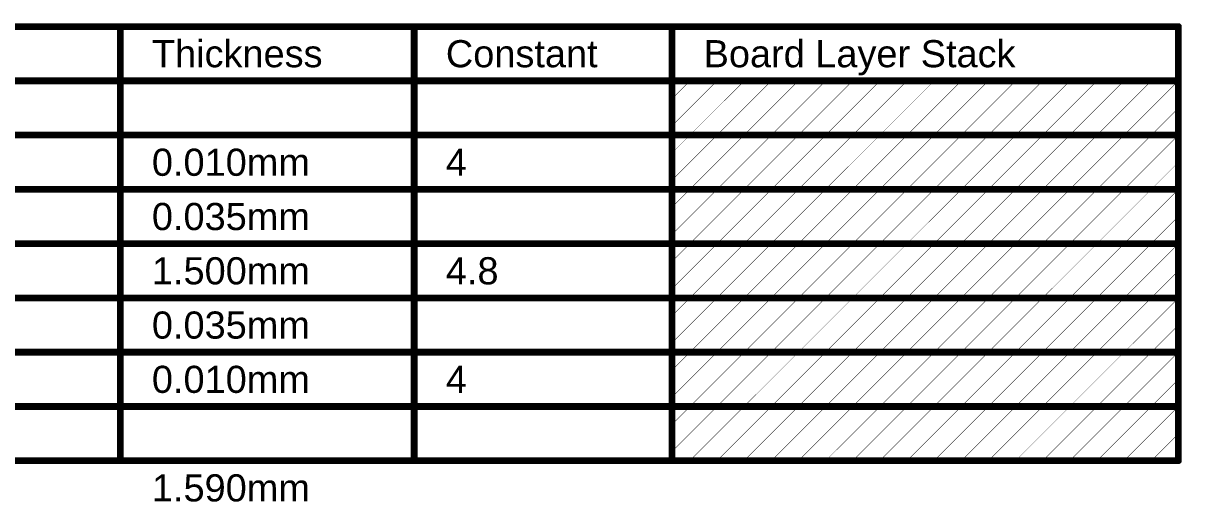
# Model space of a CAD drawing. Header units: inches. Extents: x 0 to 386, y 0 to 148.
# Drawn here: x 320.7 to 385.7, y 53.8 to 80.7 of the extents above; entities that cross this region are included whole.
import ezdxf

# ---------------------------------------------------------------- set-up
doc = ezdxf.new("R2010")
doc.units = ezdxf.units.IN
doc.layers.add('Fabrication', color=76, linetype='Continuous')
doc.styles.add('Arial', font='', dxfattribs={"height": 0.2})
doc.styles.get('Arial').set_extended_font_data('Arial')

msp = doc.modelspace()

# ---------------------------------------------------------------- linework, layer by layer
at = {"layer": 'Fabrication'}
for points in [[(270.271, 80.518, 0.381, 0.381, 0), (385.556, 80.518, 0.381, 0.381, 0)], [(326.136, 56.134, 0.381, 0.381, 0), (326.136, 80.518, 0.381, 0.381, 0)], [(342.642, 56.134, 0.381, 0.381, 0), (342.642, 80.518, 0.381, 0.381, 0)], [(357.116, 56.134, 0.381, 0.381, 0), (357.116, 80.518, 0.381, 0.381, 0)], [(385.556, 56.134, 0.381, 0.381, 0), (385.556, 80.518, 0.381, 0.381, 0)], [(270.271, 77.47, 0.381, 0.381, 0), (385.556, 77.47, 0.381, 0.381, 0)], [(357.116, 76.462, 0.0254, 0.0254, 0), (358.124, 77.47, 0.0254, 0.0254, 0)], [(357.116, 74.938, 0.0254, 0.0254, 0), (359.648, 77.47, 0.0254, 0.0254, 0)], [(358.124, 74.422, 0.0254, 0.0254, 0), (361.172, 77.47, 0.0254, 0.0254, 0)], [(359.648, 74.422, 0.0254, 0.0254, 0), (362.696, 77.47, 0.0254, 0.0254, 0)], [(361.172, 74.422, 0.0254, 0.0254, 0), (364.22, 77.47, 0.0254, 0.0254, 0)], [(362.696, 74.422, 0.0254, 0.0254, 0), (365.744, 77.47, 0.0254, 0.0254, 0)], [(364.22, 74.422, 0.0254, 0.0254, 0), (367.268, 77.47, 0.0254, 0.0254, 0)], [(365.744, 74.422, 0.0254, 0.0254, 0), (368.792, 77.47, 0.0254, 0.0254, 0)], [(367.268, 74.422, 0.0254, 0.0254, 0), (370.316, 77.47, 0.0254, 0.0254, 0)], [(368.792, 74.422, 0.0254, 0.0254, 0), (371.84, 77.47, 0.0254, 0.0254, 0)], [(370.316, 74.422, 0.0254, 0.0254, 0), (373.364, 77.47, 0.0254, 0.0254, 0)], [(371.84, 74.422, 0.0254, 0.0254, 0), (374.888, 77.47, 0.0254, 0.0254, 0)], [(373.364, 74.422, 0.0254, 0.0254, 0), (376.412, 77.47, 0.0254, 0.0254, 0)], [(374.888, 74.422, 0.0254, 0.0254, 0), (377.936, 77.47, 0.0254, 0.0254, 0)], [(376.412, 74.422, 0.0254, 0.0254, 0), (379.46, 77.47, 0.0254, 0.0254, 0)], [(377.936, 74.422, 0.0254, 0.0254, 0), (380.984, 77.47, 0.0254, 0.0254, 0)], [(379.46, 74.422, 0.0254, 0.0254, 0), (382.508, 77.47, 0.0254, 0.0254, 0)], [(380.984, 74.422, 0.0254, 0.0254, 0), (384.032, 77.47, 0.0254, 0.0254, 0)], [(382.508, 74.422, 0.0254, 0.0254, 0), (385.556, 77.47, 0.0254, 0.0254, 0)], [(384.032, 74.422, 0.0254, 0.0254, 0), (385.556, 75.946, 0.0254, 0.0254, 0)], [(304.298, 74.422, 0.381, 0.381, 0), (326.136, 74.422, 0.381, 0.381, 0)], [(326.136, 74.422, 0.381, 0.381, 0), (342.642, 74.422, 0.381, 0.381, 0)], [(342.642, 74.422, 0.381, 0.381, 0), (357.116, 74.422, 0.381, 0.381, 0)], [(357.116, 74.422, 0.381, 0.381, 0), (385.556, 74.422, 0.381, 0.381, 0)], [(357.116, 73.414, 0.0254, 0.0254, 0), (358.124, 74.422, 0.0254, 0.0254, 0)], [(357.116, 71.89, 0.0254, 0.0254, 0), (359.648, 74.422, 0.0254, 0.0254, 0)], [(358.124, 71.374, 0.0254, 0.0254, 0), (361.172, 74.422, 0.0254, 0.0254, 0)], [(359.648, 71.374, 0.0254, 0.0254, 0), (362.696, 74.422, 0.0254, 0.0254, 0)], [(361.172, 71.374, 0.0254, 0.0254, 0), (364.22, 74.422, 0.0254, 0.0254, 0)], [(362.696, 71.374, 0.0254, 0.0254, 0), (365.744, 74.422, 0.0254, 0.0254, 0)], [(364.22, 71.374, 0.0254, 0.0254, 0), (367.268, 74.422, 0.0254, 0.0254, 0)], [(365.744, 71.374, 0.0254, 0.0254, 0), (368.792, 74.422, 0.0254, 0.0254, 0)], [(367.268, 71.374, 0.0254, 0.0254, 0), (370.316, 74.422, 0.0254, 0.0254, 0)], [(368.792, 71.374, 0.0254, 0.0254, 0), (371.84, 74.422, 0.0254, 0.0254, 0)], [(370.316, 71.374, 0.0254, 0.0254, 0), (373.364, 74.422, 0.0254, 0.0254, 0)], [(371.84, 71.374, 0.0254, 0.0254, 0), (374.888, 74.422, 0.0254, 0.0254, 0)], [(373.364, 71.374, 0.0254, 0.0254, 0), (376.412, 74.422, 0.0254, 0.0254, 0)], [(374.888, 71.374, 0.0254, 0.0254, 0), (377.936, 74.422, 0.0254, 0.0254, 0)], [(376.412, 71.374, 0.0254, 0.0254, 0), (379.46, 74.422, 0.0254, 0.0254, 0)], [(377.936, 71.374, 0.0254, 0.0254, 0), (380.984, 74.422, 0.0254, 0.0254, 0)], [(379.46, 71.374, 0.0254, 0.0254, 0), (382.508, 74.422, 0.0254, 0.0254, 0)], [(380.984, 71.374, 0.0254, 0.0254, 0), (384.032, 74.422, 0.0254, 0.0254, 0)], [(382.508, 71.374, 0.0254, 0.0254, 0), (385.556, 74.422, 0.0254, 0.0254, 0)], [(384.032, 71.374, 0.0254, 0.0254, 0), (385.556, 72.898, 0.0254, 0.0254, 0)], [(304.298, 71.374, 0.381, 0.381, 0), (326.136, 71.374, 0.381, 0.381, 0)], [(326.136, 71.374, 0.381, 0.381, 0), (342.642, 71.374, 0.381, 0.381, 0)], [(342.642, 71.374, 0.381, 0.381, 0), (357.116, 71.374, 0.381, 0.381, 0)], [(357.116, 71.374, 0.381, 0.381, 0), (385.556, 71.374, 0.381, 0.381, 0)], [(357.116, 70.366, 0.0254, 0.0254, 0), (358.124, 71.374, 0.0254, 0.0254, 0)], [(357.116, 68.842, 0.0254, 0.0254, 0), (359.648, 71.374, 0.0254, 0.0254, 0)], [(358.124, 68.326, 0.0254, 0.0254, 0), (361.172, 71.374, 0.0254, 0.0254, 0)], [(359.648, 68.326, 0.0254, 0.0254, 0), (362.696, 71.374, 0.0254, 0.0254, 0)], [(361.172, 68.326, 0.0254, 0.0254, 0), (364.22, 71.374, 0.0254, 0.0254, 0)], [(362.696, 68.326, 0.0254, 0.0254, 0), (365.744, 71.374, 0.0254, 0.0254, 0)], [(364.22, 68.326, 0.0254, 0.0254, 0), (367.268, 71.374, 0.0254, 0.0254, 0)], [(365.744, 68.326, 0.0254, 0.0254, 0), (368.792, 71.374, 0.0254, 0.0254, 0)], [(367.268, 68.326, 0.0254, 0.0254, 0), (370.316, 71.374, 0.0254, 0.0254, 0)], [(368.792, 68.326, 0.0254, 0.0254, 0), (371.84, 71.374, 0.0254, 0.0254, 0)], [(370.316, 68.326, 0.0254, 0.0254, 0), (373.364, 71.374, 0.0254, 0.0254, 0)], [(371.84, 68.326, 0.0254, 0.0254, 0), (374.888, 71.374, 0.0254, 0.0254, 0)], [(373.364, 68.326, 0.0254, 0.0254, 0), (376.412, 71.374, 0.0254, 0.0254, 0)], [(374.888, 68.326, 0.0254, 0.0254, 0), (377.936, 71.374, 0.0254, 0.0254, 0)], [(376.412, 68.326, 0.0254, 0.0254, 0), (379.46, 71.374, 0.0254, 0.0254, 0)], [(377.936, 68.326, 0.0254, 0.0254, 0), (380.984, 71.374, 0.0254, 0.0254, 0)], [(379.46, 68.326, 0.0254, 0.0254, 0), (382.508, 71.374, 0.0254, 0.0254, 0)], [(380.984, 68.326, 0.0254, 0.0254, 0), (384.032, 71.374, 0.0254, 0.0254, 0)], [(382.508, 68.326, 0.0254, 0.0254, 0), (385.556, 71.374, 0.0254, 0.0254, 0)], [(384.032, 68.326, 0.0254, 0.0254, 0), (385.556, 69.85, 0.0254, 0.0254, 0)], [(304.298, 68.326, 0.381, 0.381, 0), (326.136, 68.326, 0.381, 0.381, 0)], [(326.136, 68.326, 0.381, 0.381, 0), (342.642, 68.326, 0.381, 0.381, 0)], [(342.642, 68.326, 0.381, 0.381, 0), (357.116, 68.326, 0.381, 0.381, 0)], [(357.116, 68.326, 0.381, 0.381, 0), (385.556, 68.326, 0.381, 0.381, 0)], [(357.116, 67.318, 0.0254, 0.0254, 0), (358.124, 68.326, 0.0254, 0.0254, 0)], [(357.116, 65.794, 0.0254, 0.0254, 0), (359.648, 68.326, 0.0254, 0.0254, 0)], [(358.124, 65.278, 0.0254, 0.0254, 0), (361.172, 68.326, 0.0254, 0.0254, 0)], [(359.648, 65.278, 0.0254, 0.0254, 0), (362.696, 68.326, 0.0254, 0.0254, 0)], [(361.172, 65.278, 0.0254, 0.0254, 0), (364.22, 68.326, 0.0254, 0.0254, 0)], [(362.696, 65.278, 0.0254, 0.0254, 0), (365.744, 68.326, 0.0254, 0.0254, 0)], [(364.22, 65.278, 0.0254, 0.0254, 0), (367.268, 68.326, 0.0254, 0.0254, 0)], [(365.744, 65.278, 0.0254, 0.0254, 0), (368.792, 68.326, 0.0254, 0.0254, 0)], [(367.268, 65.278, 0.0254, 0.0254, 0), (370.316, 68.326, 0.0254, 0.0254, 0)], [(368.792, 65.278, 0.0254, 0.0254, 0), (371.84, 68.326, 0.0254, 0.0254, 0)], [(370.316, 65.278, 0.0254, 0.0254, 0), (373.364, 68.326, 0.0254, 0.0254, 0)], [(371.84, 65.278, 0.0254, 0.0254, 0), (374.888, 68.326, 0.0254, 0.0254, 0)], [(373.364, 65.278, 0.0254, 0.0254, 0), (376.412, 68.326, 0.0254, 0.0254, 0)], [(374.888, 65.278, 0.0254, 0.0254, 0), (377.936, 68.326, 0.0254, 0.0254, 0)], [(376.412, 65.278, 0.0254, 0.0254, 0), (379.46, 68.326, 0.0254, 0.0254, 0)], [(377.936, 65.278, 0.0254, 0.0254, 0), (380.984, 68.326, 0.0254, 0.0254, 0)], [(379.46, 65.278, 0.0254, 0.0254, 0), (382.508, 68.326, 0.0254, 0.0254, 0)], [(380.984, 65.278, 0.0254, 0.0254, 0), (384.032, 68.326, 0.0254, 0.0254, 0)], [(382.508, 65.278, 0.0254, 0.0254, 0), (385.556, 68.326, 0.0254, 0.0254, 0)], [(384.032, 65.278, 0.0254, 0.0254, 0), (385.556, 66.802, 0.0254, 0.0254, 0)], [(304.298, 65.278, 0.381, 0.381, 0), (326.136, 65.278, 0.381, 0.381, 0)], [(326.136, 65.278, 0.381, 0.381, 0), (342.642, 65.278, 0.381, 0.381, 0)], [(342.642, 65.278, 0.381, 0.381, 0), (357.116, 65.278, 0.381, 0.381, 0)], [(357.116, 65.278, 0.381, 0.381, 0), (385.556, 65.278, 0.381, 0.381, 0)], [(357.116, 64.27, 0.0254, 0.0254, 0), (358.124, 65.278, 0.0254, 0.0254, 0)], [(357.116, 62.746, 0.0254, 0.0254, 0), (359.648, 65.278, 0.0254, 0.0254, 0)], [(358.124, 62.23, 0.0254, 0.0254, 0), (361.172, 65.278, 0.0254, 0.0254, 0)], [(359.648, 62.23, 0.0254, 0.0254, 0), (362.696, 65.278, 0.0254, 0.0254, 0)], [(361.172, 62.23, 0.0254, 0.0254, 0), (364.22, 65.278, 0.0254, 0.0254, 0)], [(362.696, 62.23, 0.0254, 0.0254, 0), (365.744, 65.278, 0.0254, 0.0254, 0)], [(364.22, 62.23, 0.0254, 0.0254, 0), (367.268, 65.278, 0.0254, 0.0254, 0)], [(365.744, 62.23, 0.0254, 0.0254, 0), (368.792, 65.278, 0.0254, 0.0254, 0)], [(367.268, 62.23, 0.0254, 0.0254, 0), (370.316, 65.278, 0.0254, 0.0254, 0)], [(368.792, 62.23, 0.0254, 0.0254, 0), (371.84, 65.278, 0.0254, 0.0254, 0)], [(370.316, 62.23, 0.0254, 0.0254, 0), (373.364, 65.278, 0.0254, 0.0254, 0)], [(371.84, 62.23, 0.0254, 0.0254, 0), (374.888, 65.278, 0.0254, 0.0254, 0)], [(373.364, 62.23, 0.0254, 0.0254, 0), (376.412, 65.278, 0.0254, 0.0254, 0)], [(374.888, 62.23, 0.0254, 0.0254, 0), (377.936, 65.278, 0.0254, 0.0254, 0)], [(376.412, 62.23, 0.0254, 0.0254, 0), (379.46, 65.278, 0.0254, 0.0254, 0)], [(377.936, 62.23, 0.0254, 0.0254, 0), (380.984, 65.278, 0.0254, 0.0254, 0)], [(379.46, 62.23, 0.0254, 0.0254, 0), (382.508, 65.278, 0.0254, 0.0254, 0)], [(380.984, 62.23, 0.0254, 0.0254, 0), (384.032, 65.278, 0.0254, 0.0254, 0)], [(382.508, 62.23, 0.0254, 0.0254, 0), (385.556, 65.278, 0.0254, 0.0254, 0)], [(384.032, 62.23, 0.0254, 0.0254, 0), (385.556, 63.754, 0.0254, 0.0254, 0)], [(304.298, 62.23, 0.381, 0.381, 0), (326.136, 62.23, 0.381, 0.381, 0)], [(326.136, 62.23, 0.381, 0.381, 0), (342.642, 62.23, 0.381, 0.381, 0)], [(342.642, 62.23, 0.381, 0.381, 0), (357.116, 62.23, 0.381, 0.381, 0)], [(357.116, 62.23, 0.381, 0.381, 0), (385.556, 62.23, 0.381, 0.381, 0)], [(357.116, 61.222, 0.0254, 0.0254, 0), (358.124, 62.23, 0.0254, 0.0254, 0)], [(357.116, 59.698, 0.0254, 0.0254, 0), (359.648, 62.23, 0.0254, 0.0254, 0)], [(358.124, 59.182, 0.0254, 0.0254, 0), (361.172, 62.23, 0.0254, 0.0254, 0)], [(359.648, 59.182, 0.0254, 0.0254, 0), (362.696, 62.23, 0.0254, 0.0254, 0)], [(361.172, 59.182, 0.0254, 0.0254, 0), (364.22, 62.23, 0.0254, 0.0254, 0)], [(362.696, 59.182, 0.0254, 0.0254, 0), (365.744, 62.23, 0.0254, 0.0254, 0)], [(364.22, 59.182, 0.0254, 0.0254, 0), (367.268, 62.23, 0.0254, 0.0254, 0)], [(365.744, 59.182, 0.0254, 0.0254, 0), (368.792, 62.23, 0.0254, 0.0254, 0)], [(367.268, 59.182, 0.0254, 0.0254, 0), (370.316, 62.23, 0.0254, 0.0254, 0)], [(368.792, 59.182, 0.0254, 0.0254, 0), (371.84, 62.23, 0.0254, 0.0254, 0)], [(370.316, 59.182, 0.0254, 0.0254, 0), (373.364, 62.23, 0.0254, 0.0254, 0)], [(371.84, 59.182, 0.0254, 0.0254, 0), (374.888, 62.23, 0.0254, 0.0254, 0)], [(373.364, 59.182, 0.0254, 0.0254, 0), (376.412, 62.23, 0.0254, 0.0254, 0)], [(374.888, 59.182, 0.0254, 0.0254, 0), (377.936, 62.23, 0.0254, 0.0254, 0)], [(376.412, 59.182, 0.0254, 0.0254, 0), (379.46, 62.23, 0.0254, 0.0254, 0)], [(377.936, 59.182, 0.0254, 0.0254, 0), (380.984, 62.23, 0.0254, 0.0254, 0)], [(379.46, 59.182, 0.0254, 0.0254, 0), (382.508, 62.23, 0.0254, 0.0254, 0)], [(380.984, 59.182, 0.0254, 0.0254, 0), (384.032, 62.23, 0.0254, 0.0254, 0)], [(382.508, 59.182, 0.0254, 0.0254, 0), (385.556, 62.23, 0.0254, 0.0254, 0)], [(384.032, 59.182, 0.0254, 0.0254, 0), (385.556, 60.706, 0.0254, 0.0254, 0)], [(304.298, 59.182, 0.381, 0.381, 0), (326.136, 59.182, 0.381, 0.381, 0)], [(326.136, 59.182, 0.381, 0.381, 0), (342.642, 59.182, 0.381, 0.381, 0)], [(342.642, 59.182, 0.381, 0.381, 0), (357.116, 59.182, 0.381, 0.381, 0)], [(357.116, 59.182, 0.381, 0.381, 0), (385.556, 59.182, 0.381, 0.381, 0)], [(357.116, 58.174, 0.0254, 0.0254, 0), (358.124, 59.182, 0.0254, 0.0254, 0)], [(357.116, 56.65, 0.0254, 0.0254, 0), (359.648, 59.182, 0.0254, 0.0254, 0)], [(358.124, 56.134, 0.0254, 0.0254, 0), (361.172, 59.182, 0.0254, 0.0254, 0)], [(359.648, 56.134, 0.0254, 0.0254, 0), (362.696, 59.182, 0.0254, 0.0254, 0)], [(361.172, 56.134, 0.0254, 0.0254, 0), (364.22, 59.182, 0.0254, 0.0254, 0)], [(362.696, 56.134, 0.0254, 0.0254, 0), (365.744, 59.182, 0.0254, 0.0254, 0)], [(364.22, 56.134, 0.0254, 0.0254, 0), (367.268, 59.182, 0.0254, 0.0254, 0)], [(365.744, 56.134, 0.0254, 0.0254, 0), (368.792, 59.182, 0.0254, 0.0254, 0)], [(367.268, 56.134, 0.0254, 0.0254, 0), (370.316, 59.182, 0.0254, 0.0254, 0)], [(368.792, 56.134, 0.0254, 0.0254, 0), (371.84, 59.182, 0.0254, 0.0254, 0)], [(370.316, 56.134, 0.0254, 0.0254, 0), (373.364, 59.182, 0.0254, 0.0254, 0)], [(371.84, 56.134, 0.0254, 0.0254, 0), (374.888, 59.182, 0.0254, 0.0254, 0)], [(373.364, 56.134, 0.0254, 0.0254, 0), (376.412, 59.182, 0.0254, 0.0254, 0)], [(374.888, 56.134, 0.0254, 0.0254, 0), (377.936, 59.182, 0.0254, 0.0254, 0)], [(376.412, 56.134, 0.0254, 0.0254, 0), (379.46, 59.182, 0.0254, 0.0254, 0)], [(377.936, 56.134, 0.0254, 0.0254, 0), (380.984, 59.182, 0.0254, 0.0254, 0)], [(379.46, 56.134, 0.0254, 0.0254, 0), (382.508, 59.182, 0.0254, 0.0254, 0)], [(380.984, 56.134, 0.0254, 0.0254, 0), (384.032, 59.182, 0.0254, 0.0254, 0)], [(382.508, 56.134, 0.0254, 0.0254, 0), (385.556, 59.182, 0.0254, 0.0254, 0)], [(384.032, 56.134, 0.0254, 0.0254, 0), (385.556, 57.658, 0.0254, 0.0254, 0)], [(304.298, 56.134, 0.381, 0.381, 0), (326.136, 56.134, 0.381, 0.381, 0)], [(326.136, 56.134, 0.381, 0.381, 0), (342.642, 56.134, 0.381, 0.381, 0)], [(342.642, 56.134, 0.381, 0.381, 0), (357.116, 56.134, 0.381, 0.381, 0)], [(357.116, 56.134, 0.381, 0.381, 0), (385.556, 56.134, 0.381, 0.381, 0)]]:
    msp.add_lwpolyline(points, format="xyseb", dxfattribs=at)
for points in [[(326.041, 80.518, 0.191, 0.191, 1), (326.231, 80.518, 0.191, 0.191, 1)], [(342.547, 80.518, 0.191, 0.191, 1), (342.737, 80.518, 0.191, 0.191, 1)], [(357.021, 80.518, 0.191, 0.191, 1), (357.212, 80.518, 0.191, 0.191, 1)], [(385.461, 80.518, 0.191, 0.191, 1), (385.651, 80.518, 0.191, 0.191, 1)], [(385.461, 80.518, 0.191, 0.191, 1), (385.651, 80.518, 0.191, 0.191, 1)], [(358.118, 77.47, 0.0127, 0.0127, 1), (358.131, 77.47, 0.0127, 0.0127, 1)], [(359.642, 77.47, 0.0127, 0.0127, 1), (359.655, 77.47, 0.0127, 0.0127, 1)], [(361.166, 77.47, 0.0127, 0.0127, 1), (361.179, 77.47, 0.0127, 0.0127, 1)], [(362.69, 77.47, 0.0127, 0.0127, 1), (362.703, 77.47, 0.0127, 0.0127, 1)], [(364.214, 77.47, 0.0127, 0.0127, 1), (364.227, 77.47, 0.0127, 0.0127, 1)], [(365.738, 77.47, 0.0127, 0.0127, 1), (365.751, 77.47, 0.0127, 0.0127, 1)], [(367.262, 77.47, 0.0127, 0.0127, 1), (367.275, 77.47, 0.0127, 0.0127, 1)], [(368.786, 77.47, 0.0127, 0.0127, 1), (368.799, 77.47, 0.0127, 0.0127, 1)], [(370.31, 77.47, 0.0127, 0.0127, 1), (370.323, 77.47, 0.0127, 0.0127, 1)], [(371.834, 77.47, 0.0127, 0.0127, 1), (371.847, 77.47, 0.0127, 0.0127, 1)], [(373.358, 77.47, 0.0127, 0.0127, 1), (373.371, 77.47, 0.0127, 0.0127, 1)], [(374.882, 77.47, 0.0127, 0.0127, 1), (374.895, 77.47, 0.0127, 0.0127, 1)], [(376.406, 77.47, 0.0127, 0.0127, 1), (376.419, 77.47, 0.0127, 0.0127, 1)], [(377.93, 77.47, 0.0127, 0.0127, 1), (377.943, 77.47, 0.0127, 0.0127, 1)], [(379.454, 77.47, 0.0127, 0.0127, 1), (379.467, 77.47, 0.0127, 0.0127, 1)], [(380.978, 77.47, 0.0127, 0.0127, 1), (380.991, 77.47, 0.0127, 0.0127, 1)], [(382.502, 77.47, 0.0127, 0.0127, 1), (382.515, 77.47, 0.0127, 0.0127, 1)], [(384.026, 77.47, 0.0127, 0.0127, 1), (384.039, 77.47, 0.0127, 0.0127, 1)], [(385.461, 77.47, 0.191, 0.191, 1), (385.651, 77.47, 0.191, 0.191, 1)], [(385.55, 77.47, 0.0127, 0.0127, 1), (385.563, 77.47, 0.0127, 0.0127, 1)], [(357.11, 76.462, 0.0127, 0.0127, 1), (357.123, 76.462, 0.0127, 0.0127, 1)], [(385.55, 75.946, 0.0127, 0.0127, 1), (385.563, 75.946, 0.0127, 0.0127, 1)], [(357.11, 74.938, 0.0127, 0.0127, 1), (357.123, 74.938, 0.0127, 0.0127, 1)], [(326.041, 74.422, 0.191, 0.191, 1), (326.231, 74.422, 0.191, 0.191, 1)], [(326.041, 74.422, 0.191, 0.191, 1), (326.231, 74.422, 0.191, 0.191, 1)], [(342.547, 74.422, 0.191, 0.191, 1), (342.737, 74.422, 0.191, 0.191, 1)], [(342.547, 74.422, 0.191, 0.191, 1), (342.737, 74.422, 0.191, 0.191, 1)], [(357.021, 74.422, 0.191, 0.191, 1), (357.212, 74.422, 0.191, 0.191, 1)], [(357.021, 74.422, 0.191, 0.191, 1), (357.212, 74.422, 0.191, 0.191, 1)], [(358.118, 74.422, 0.0127, 0.0127, 1), (358.131, 74.422, 0.0127, 0.0127, 1)], [(358.118, 74.422, 0.0127, 0.0127, 1), (358.131, 74.422, 0.0127, 0.0127, 1)], [(359.642, 74.422, 0.0127, 0.0127, 1), (359.655, 74.422, 0.0127, 0.0127, 1)], [(359.642, 74.422, 0.0127, 0.0127, 1), (359.655, 74.422, 0.0127, 0.0127, 1)], [(361.166, 74.422, 0.0127, 0.0127, 1), (361.179, 74.422, 0.0127, 0.0127, 1)], [(361.166, 74.422, 0.0127, 0.0127, 1), (361.179, 74.422, 0.0127, 0.0127, 1)], [(362.69, 74.422, 0.0127, 0.0127, 1), (362.703, 74.422, 0.0127, 0.0127, 1)], [(362.69, 74.422, 0.0127, 0.0127, 1), (362.703, 74.422, 0.0127, 0.0127, 1)], [(364.214, 74.422, 0.0127, 0.0127, 1), (364.227, 74.422, 0.0127, 0.0127, 1)], [(364.214, 74.422, 0.0127, 0.0127, 1), (364.227, 74.422, 0.0127, 0.0127, 1)], [(365.738, 74.422, 0.0127, 0.0127, 1), (365.751, 74.422, 0.0127, 0.0127, 1)], [(365.738, 74.422, 0.0127, 0.0127, 1), (365.751, 74.422, 0.0127, 0.0127, 1)], [(367.262, 74.422, 0.0127, 0.0127, 1), (367.275, 74.422, 0.0127, 0.0127, 1)], [(367.262, 74.422, 0.0127, 0.0127, 1), (367.275, 74.422, 0.0127, 0.0127, 1)], [(368.786, 74.422, 0.0127, 0.0127, 1), (368.799, 74.422, 0.0127, 0.0127, 1)], [(368.786, 74.422, 0.0127, 0.0127, 1), (368.799, 74.422, 0.0127, 0.0127, 1)], [(370.31, 74.422, 0.0127, 0.0127, 1), (370.323, 74.422, 0.0127, 0.0127, 1)], [(370.31, 74.422, 0.0127, 0.0127, 1), (370.323, 74.422, 0.0127, 0.0127, 1)], [(371.834, 74.422, 0.0127, 0.0127, 1), (371.847, 74.422, 0.0127, 0.0127, 1)], [(371.834, 74.422, 0.0127, 0.0127, 1), (371.847, 74.422, 0.0127, 0.0127, 1)], [(373.358, 74.422, 0.0127, 0.0127, 1), (373.371, 74.422, 0.0127, 0.0127, 1)], [(373.358, 74.422, 0.0127, 0.0127, 1), (373.371, 74.422, 0.0127, 0.0127, 1)], [(374.882, 74.422, 0.0127, 0.0127, 1), (374.895, 74.422, 0.0127, 0.0127, 1)], [(374.882, 74.422, 0.0127, 0.0127, 1), (374.895, 74.422, 0.0127, 0.0127, 1)], [(376.406, 74.422, 0.0127, 0.0127, 1), (376.419, 74.422, 0.0127, 0.0127, 1)], [(376.406, 74.422, 0.0127, 0.0127, 1), (376.419, 74.422, 0.0127, 0.0127, 1)], [(377.93, 74.422, 0.0127, 0.0127, 1), (377.943, 74.422, 0.0127, 0.0127, 1)], [(377.93, 74.422, 0.0127, 0.0127, 1), (377.943, 74.422, 0.0127, 0.0127, 1)], [(379.454, 74.422, 0.0127, 0.0127, 1), (379.467, 74.422, 0.0127, 0.0127, 1)], [(379.454, 74.422, 0.0127, 0.0127, 1), (379.467, 74.422, 0.0127, 0.0127, 1)], [(380.978, 74.422, 0.0127, 0.0127, 1), (380.991, 74.422, 0.0127, 0.0127, 1)], [(380.978, 74.422, 0.0127, 0.0127, 1), (380.991, 74.422, 0.0127, 0.0127, 1)], [(382.502, 74.422, 0.0127, 0.0127, 1), (382.515, 74.422, 0.0127, 0.0127, 1)], [(382.502, 74.422, 0.0127, 0.0127, 1), (382.515, 74.422, 0.0127, 0.0127, 1)], [(384.026, 74.422, 0.0127, 0.0127, 1), (384.039, 74.422, 0.0127, 0.0127, 1)], [(384.026, 74.422, 0.0127, 0.0127, 1), (384.039, 74.422, 0.0127, 0.0127, 1)], [(385.461, 74.422, 0.191, 0.191, 1), (385.651, 74.422, 0.191, 0.191, 1)], [(385.55, 74.422, 0.0127, 0.0127, 1), (385.563, 74.422, 0.0127, 0.0127, 1)], [(357.11, 73.414, 0.0127, 0.0127, 1), (357.123, 73.414, 0.0127, 0.0127, 1)], [(385.55, 72.898, 0.0127, 0.0127, 1), (385.563, 72.898, 0.0127, 0.0127, 1)], [(357.11, 71.89, 0.0127, 0.0127, 1), (357.123, 71.89, 0.0127, 0.0127, 1)], [(326.041, 71.374, 0.191, 0.191, 1), (326.231, 71.374, 0.191, 0.191, 1)], [(326.041, 71.374, 0.191, 0.191, 1), (326.231, 71.374, 0.191, 0.191, 1)], [(342.547, 71.374, 0.191, 0.191, 1), (342.737, 71.374, 0.191, 0.191, 1)], [(342.547, 71.374, 0.191, 0.191, 1), (342.737, 71.374, 0.191, 0.191, 1)], [(357.021, 71.374, 0.191, 0.191, 1), (357.212, 71.374, 0.191, 0.191, 1)], [(357.021, 71.374, 0.191, 0.191, 1), (357.212, 71.374, 0.191, 0.191, 1)], [(358.118, 71.374, 0.0127, 0.0127, 1), (358.131, 71.374, 0.0127, 0.0127, 1)], [(358.118, 71.374, 0.0127, 0.0127, 1), (358.131, 71.374, 0.0127, 0.0127, 1)], [(359.642, 71.374, 0.0127, 0.0127, 1), (359.655, 71.374, 0.0127, 0.0127, 1)], [(359.642, 71.374, 0.0127, 0.0127, 1), (359.655, 71.374, 0.0127, 0.0127, 1)], [(361.166, 71.374, 0.0127, 0.0127, 1), (361.179, 71.374, 0.0127, 0.0127, 1)], [(361.166, 71.374, 0.0127, 0.0127, 1), (361.179, 71.374, 0.0127, 0.0127, 1)], [(362.69, 71.374, 0.0127, 0.0127, 1), (362.703, 71.374, 0.0127, 0.0127, 1)], [(362.69, 71.374, 0.0127, 0.0127, 1), (362.703, 71.374, 0.0127, 0.0127, 1)], [(364.214, 71.374, 0.0127, 0.0127, 1), (364.227, 71.374, 0.0127, 0.0127, 1)], [(364.214, 71.374, 0.0127, 0.0127, 1), (364.227, 71.374, 0.0127, 0.0127, 1)], [(365.738, 71.374, 0.0127, 0.0127, 1), (365.751, 71.374, 0.0127, 0.0127, 1)], [(365.738, 71.374, 0.0127, 0.0127, 1), (365.751, 71.374, 0.0127, 0.0127, 1)], [(367.262, 71.374, 0.0127, 0.0127, 1), (367.275, 71.374, 0.0127, 0.0127, 1)], [(367.262, 71.374, 0.0127, 0.0127, 1), (367.275, 71.374, 0.0127, 0.0127, 1)], [(368.786, 71.374, 0.0127, 0.0127, 1), (368.799, 71.374, 0.0127, 0.0127, 1)], [(368.786, 71.374, 0.0127, 0.0127, 1), (368.799, 71.374, 0.0127, 0.0127, 1)], [(370.31, 71.374, 0.0127, 0.0127, 1), (370.323, 71.374, 0.0127, 0.0127, 1)], [(370.31, 71.374, 0.0127, 0.0127, 1), (370.323, 71.374, 0.0127, 0.0127, 1)], [(371.834, 71.374, 0.0127, 0.0127, 1), (371.847, 71.374, 0.0127, 0.0127, 1)], [(371.834, 71.374, 0.0127, 0.0127, 1), (371.847, 71.374, 0.0127, 0.0127, 1)], [(373.358, 71.374, 0.0127, 0.0127, 1), (373.371, 71.374, 0.0127, 0.0127, 1)], [(373.358, 71.374, 0.0127, 0.0127, 1), (373.371, 71.374, 0.0127, 0.0127, 1)], [(374.882, 71.374, 0.0127, 0.0127, 1), (374.895, 71.374, 0.0127, 0.0127, 1)], [(374.882, 71.374, 0.0127, 0.0127, 1), (374.895, 71.374, 0.0127, 0.0127, 1)], [(376.406, 71.374, 0.0127, 0.0127, 1), (376.419, 71.374, 0.0127, 0.0127, 1)], [(376.406, 71.374, 0.0127, 0.0127, 1), (376.419, 71.374, 0.0127, 0.0127, 1)], [(377.93, 71.374, 0.0127, 0.0127, 1), (377.943, 71.374, 0.0127, 0.0127, 1)], [(377.93, 71.374, 0.0127, 0.0127, 1), (377.943, 71.374, 0.0127, 0.0127, 1)], [(379.454, 71.374, 0.0127, 0.0127, 1), (379.467, 71.374, 0.0127, 0.0127, 1)], [(379.454, 71.374, 0.0127, 0.0127, 1), (379.467, 71.374, 0.0127, 0.0127, 1)], [(380.978, 71.374, 0.0127, 0.0127, 1), (380.991, 71.374, 0.0127, 0.0127, 1)], [(380.978, 71.374, 0.0127, 0.0127, 1), (380.991, 71.374, 0.0127, 0.0127, 1)], [(382.502, 71.374, 0.0127, 0.0127, 1), (382.515, 71.374, 0.0127, 0.0127, 1)], [(382.502, 71.374, 0.0127, 0.0127, 1), (382.515, 71.374, 0.0127, 0.0127, 1)], [(384.026, 71.374, 0.0127, 0.0127, 1), (384.039, 71.374, 0.0127, 0.0127, 1)], [(384.026, 71.374, 0.0127, 0.0127, 1), (384.039, 71.374, 0.0127, 0.0127, 1)], [(385.461, 71.374, 0.191, 0.191, 1), (385.651, 71.374, 0.191, 0.191, 1)], [(385.55, 71.374, 0.0127, 0.0127, 1), (385.563, 71.374, 0.0127, 0.0127, 1)], [(357.11, 70.366, 0.0127, 0.0127, 1), (357.123, 70.366, 0.0127, 0.0127, 1)], [(385.55, 69.85, 0.0127, 0.0127, 1), (385.563, 69.85, 0.0127, 0.0127, 1)], [(326.041, 68.326, 0.191, 0.191, 1), (326.231, 68.326, 0.191, 0.191, 1)], [(326.041, 68.326, 0.191, 0.191, 1), (326.231, 68.326, 0.191, 0.191, 1)], [(342.547, 68.326, 0.191, 0.191, 1), (342.737, 68.326, 0.191, 0.191, 1)], [(342.547, 68.326, 0.191, 0.191, 1), (342.737, 68.326, 0.191, 0.191, 1)], [(357.021, 68.326, 0.191, 0.191, 1), (357.212, 68.326, 0.191, 0.191, 1)], [(357.021, 68.326, 0.191, 0.191, 1), (357.212, 68.326, 0.191, 0.191, 1)], [(357.11, 68.842, 0.0127, 0.0127, 1), (357.123, 68.842, 0.0127, 0.0127, 1)], [(358.118, 68.326, 0.0127, 0.0127, 1), (358.131, 68.326, 0.0127, 0.0127, 1)], [(358.118, 68.326, 0.0127, 0.0127, 1), (358.131, 68.326, 0.0127, 0.0127, 1)], [(359.642, 68.326, 0.0127, 0.0127, 1), (359.655, 68.326, 0.0127, 0.0127, 1)], [(359.642, 68.326, 0.0127, 0.0127, 1), (359.655, 68.326, 0.0127, 0.0127, 1)], [(361.166, 68.326, 0.0127, 0.0127, 1), (361.179, 68.326, 0.0127, 0.0127, 1)], [(361.166, 68.326, 0.0127, 0.0127, 1), (361.179, 68.326, 0.0127, 0.0127, 1)], [(362.69, 68.326, 0.0127, 0.0127, 1), (362.703, 68.326, 0.0127, 0.0127, 1)], [(362.69, 68.326, 0.0127, 0.0127, 1), (362.703, 68.326, 0.0127, 0.0127, 1)], [(364.214, 68.326, 0.0127, 0.0127, 1), (364.227, 68.326, 0.0127, 0.0127, 1)], [(364.214, 68.326, 0.0127, 0.0127, 1), (364.227, 68.326, 0.0127, 0.0127, 1)], [(365.738, 68.326, 0.0127, 0.0127, 1), (365.751, 68.326, 0.0127, 0.0127, 1)], [(365.738, 68.326, 0.0127, 0.0127, 1), (365.751, 68.326, 0.0127, 0.0127, 1)], [(367.262, 68.326, 0.0127, 0.0127, 1), (367.275, 68.326, 0.0127, 0.0127, 1)], [(367.262, 68.326, 0.0127, 0.0127, 1), (367.275, 68.326, 0.0127, 0.0127, 1)], [(368.786, 68.326, 0.0127, 0.0127, 1), (368.799, 68.326, 0.0127, 0.0127, 1)], [(368.786, 68.326, 0.0127, 0.0127, 1), (368.799, 68.326, 0.0127, 0.0127, 1)], [(370.31, 68.326, 0.0127, 0.0127, 1), (370.323, 68.326, 0.0127, 0.0127, 1)], [(370.31, 68.326, 0.0127, 0.0127, 1), (370.323, 68.326, 0.0127, 0.0127, 1)], [(371.834, 68.326, 0.0127, 0.0127, 1), (371.847, 68.326, 0.0127, 0.0127, 1)], [(371.834, 68.326, 0.0127, 0.0127, 1), (371.847, 68.326, 0.0127, 0.0127, 1)], [(373.358, 68.326, 0.0127, 0.0127, 1), (373.371, 68.326, 0.0127, 0.0127, 1)], [(373.358, 68.326, 0.0127, 0.0127, 1), (373.371, 68.326, 0.0127, 0.0127, 1)], [(374.882, 68.326, 0.0127, 0.0127, 1), (374.895, 68.326, 0.0127, 0.0127, 1)], [(374.882, 68.326, 0.0127, 0.0127, 1), (374.895, 68.326, 0.0127, 0.0127, 1)], [(376.406, 68.326, 0.0127, 0.0127, 1), (376.419, 68.326, 0.0127, 0.0127, 1)], [(376.406, 68.326, 0.0127, 0.0127, 1), (376.419, 68.326, 0.0127, 0.0127, 1)], [(377.93, 68.326, 0.0127, 0.0127, 1), (377.943, 68.326, 0.0127, 0.0127, 1)], [(377.93, 68.326, 0.0127, 0.0127, 1), (377.943, 68.326, 0.0127, 0.0127, 1)], [(379.454, 68.326, 0.0127, 0.0127, 1), (379.467, 68.326, 0.0127, 0.0127, 1)], [(379.454, 68.326, 0.0127, 0.0127, 1), (379.467, 68.326, 0.0127, 0.0127, 1)], [(380.978, 68.326, 0.0127, 0.0127, 1), (380.991, 68.326, 0.0127, 0.0127, 1)], [(380.978, 68.326, 0.0127, 0.0127, 1), (380.991, 68.326, 0.0127, 0.0127, 1)], [(382.502, 68.326, 0.0127, 0.0127, 1), (382.515, 68.326, 0.0127, 0.0127, 1)], [(382.502, 68.326, 0.0127, 0.0127, 1), (382.515, 68.326, 0.0127, 0.0127, 1)], [(384.026, 68.326, 0.0127, 0.0127, 1), (384.039, 68.326, 0.0127, 0.0127, 1)], [(384.026, 68.326, 0.0127, 0.0127, 1), (384.039, 68.326, 0.0127, 0.0127, 1)], [(385.461, 68.326, 0.191, 0.191, 1), (385.651, 68.326, 0.191, 0.191, 1)], [(385.55, 68.326, 0.0127, 0.0127, 1), (385.563, 68.326, 0.0127, 0.0127, 1)], [(357.11, 67.318, 0.0127, 0.0127, 1), (357.123, 67.318, 0.0127, 0.0127, 1)], [(385.55, 66.802, 0.0127, 0.0127, 1), (385.563, 66.802, 0.0127, 0.0127, 1)], [(357.11, 65.794, 0.0127, 0.0127, 1), (357.123, 65.794, 0.0127, 0.0127, 1)], [(326.041, 65.278, 0.191, 0.191, 1), (326.231, 65.278, 0.191, 0.191, 1)], [(326.041, 65.278, 0.191, 0.191, 1), (326.231, 65.278, 0.191, 0.191, 1)], [(342.547, 65.278, 0.191, 0.191, 1), (342.737, 65.278, 0.191, 0.191, 1)], [(342.547, 65.278, 0.191, 0.191, 1), (342.737, 65.278, 0.191, 0.191, 1)], [(357.021, 65.278, 0.191, 0.191, 1), (357.212, 65.278, 0.191, 0.191, 1)], [(357.021, 65.278, 0.191, 0.191, 1), (357.212, 65.278, 0.191, 0.191, 1)], [(358.118, 65.278, 0.0127, 0.0127, 1), (358.131, 65.278, 0.0127, 0.0127, 1)], [(358.118, 65.278, 0.0127, 0.0127, 1), (358.131, 65.278, 0.0127, 0.0127, 1)], [(359.642, 65.278, 0.0127, 0.0127, 1), (359.655, 65.278, 0.0127, 0.0127, 1)], [(359.642, 65.278, 0.0127, 0.0127, 1), (359.655, 65.278, 0.0127, 0.0127, 1)], [(361.166, 65.278, 0.0127, 0.0127, 1), (361.179, 65.278, 0.0127, 0.0127, 1)], [(361.166, 65.278, 0.0127, 0.0127, 1), (361.179, 65.278, 0.0127, 0.0127, 1)], [(362.69, 65.278, 0.0127, 0.0127, 1), (362.703, 65.278, 0.0127, 0.0127, 1)], [(362.69, 65.278, 0.0127, 0.0127, 1), (362.703, 65.278, 0.0127, 0.0127, 1)], [(364.214, 65.278, 0.0127, 0.0127, 1), (364.227, 65.278, 0.0127, 0.0127, 1)], [(364.214, 65.278, 0.0127, 0.0127, 1), (364.227, 65.278, 0.0127, 0.0127, 1)], [(365.738, 65.278, 0.0127, 0.0127, 1), (365.751, 65.278, 0.0127, 0.0127, 1)], [(365.738, 65.278, 0.0127, 0.0127, 1), (365.751, 65.278, 0.0127, 0.0127, 1)], [(367.262, 65.278, 0.0127, 0.0127, 1), (367.275, 65.278, 0.0127, 0.0127, 1)], [(367.262, 65.278, 0.0127, 0.0127, 1), (367.275, 65.278, 0.0127, 0.0127, 1)], [(368.786, 65.278, 0.0127, 0.0127, 1), (368.799, 65.278, 0.0127, 0.0127, 1)], [(368.786, 65.278, 0.0127, 0.0127, 1), (368.799, 65.278, 0.0127, 0.0127, 1)], [(370.31, 65.278, 0.0127, 0.0127, 1), (370.323, 65.278, 0.0127, 0.0127, 1)], [(370.31, 65.278, 0.0127, 0.0127, 1), (370.323, 65.278, 0.0127, 0.0127, 1)], [(371.834, 65.278, 0.0127, 0.0127, 1), (371.847, 65.278, 0.0127, 0.0127, 1)], [(371.834, 65.278, 0.0127, 0.0127, 1), (371.847, 65.278, 0.0127, 0.0127, 1)], [(373.358, 65.278, 0.0127, 0.0127, 1), (373.371, 65.278, 0.0127, 0.0127, 1)], [(373.358, 65.278, 0.0127, 0.0127, 1), (373.371, 65.278, 0.0127, 0.0127, 1)], [(374.882, 65.278, 0.0127, 0.0127, 1), (374.895, 65.278, 0.0127, 0.0127, 1)], [(374.882, 65.278, 0.0127, 0.0127, 1), (374.895, 65.278, 0.0127, 0.0127, 1)], [(376.406, 65.278, 0.0127, 0.0127, 1), (376.419, 65.278, 0.0127, 0.0127, 1)], [(376.406, 65.278, 0.0127, 0.0127, 1), (376.419, 65.278, 0.0127, 0.0127, 1)], [(377.93, 65.278, 0.0127, 0.0127, 1), (377.943, 65.278, 0.0127, 0.0127, 1)], [(377.93, 65.278, 0.0127, 0.0127, 1), (377.943, 65.278, 0.0127, 0.0127, 1)], [(379.454, 65.278, 0.0127, 0.0127, 1), (379.467, 65.278, 0.0127, 0.0127, 1)], [(379.454, 65.278, 0.0127, 0.0127, 1), (379.467, 65.278, 0.0127, 0.0127, 1)], [(380.978, 65.278, 0.0127, 0.0127, 1), (380.991, 65.278, 0.0127, 0.0127, 1)], [(380.978, 65.278, 0.0127, 0.0127, 1), (380.991, 65.278, 0.0127, 0.0127, 1)], [(382.502, 65.278, 0.0127, 0.0127, 1), (382.515, 65.278, 0.0127, 0.0127, 1)], [(382.502, 65.278, 0.0127, 0.0127, 1), (382.515, 65.278, 0.0127, 0.0127, 1)], [(384.026, 65.278, 0.0127, 0.0127, 1), (384.039, 65.278, 0.0127, 0.0127, 1)], [(384.026, 65.278, 0.0127, 0.0127, 1), (384.039, 65.278, 0.0127, 0.0127, 1)], [(385.461, 65.278, 0.191, 0.191, 1), (385.651, 65.278, 0.191, 0.191, 1)], [(385.55, 65.278, 0.0127, 0.0127, 1), (385.563, 65.278, 0.0127, 0.0127, 1)], [(357.11, 64.27, 0.0127, 0.0127, 1), (357.123, 64.27, 0.0127, 0.0127, 1)], [(385.55, 63.754, 0.0127, 0.0127, 1), (385.563, 63.754, 0.0127, 0.0127, 1)], [(357.11, 62.746, 0.0127, 0.0127, 1), (357.123, 62.746, 0.0127, 0.0127, 1)], [(326.041, 62.23, 0.191, 0.191, 1), (326.231, 62.23, 0.191, 0.191, 1)], [(326.041, 62.23, 0.191, 0.191, 1), (326.231, 62.23, 0.191, 0.191, 1)], [(342.547, 62.23, 0.191, 0.191, 1), (342.737, 62.23, 0.191, 0.191, 1)], [(342.547, 62.23, 0.191, 0.191, 1), (342.737, 62.23, 0.191, 0.191, 1)], [(357.021, 62.23, 0.191, 0.191, 1), (357.212, 62.23, 0.191, 0.191, 1)], [(357.021, 62.23, 0.191, 0.191, 1), (357.212, 62.23, 0.191, 0.191, 1)], [(358.118, 62.23, 0.0127, 0.0127, 1), (358.131, 62.23, 0.0127, 0.0127, 1)], [(358.118, 62.23, 0.0127, 0.0127, 1), (358.131, 62.23, 0.0127, 0.0127, 1)], [(359.642, 62.23, 0.0127, 0.0127, 1), (359.655, 62.23, 0.0127, 0.0127, 1)], [(359.642, 62.23, 0.0127, 0.0127, 1), (359.655, 62.23, 0.0127, 0.0127, 1)], [(361.166, 62.23, 0.0127, 0.0127, 1), (361.179, 62.23, 0.0127, 0.0127, 1)], [(361.166, 62.23, 0.0127, 0.0127, 1), (361.179, 62.23, 0.0127, 0.0127, 1)], [(362.69, 62.23, 0.0127, 0.0127, 1), (362.703, 62.23, 0.0127, 0.0127, 1)], [(362.69, 62.23, 0.0127, 0.0127, 1), (362.703, 62.23, 0.0127, 0.0127, 1)], [(364.214, 62.23, 0.0127, 0.0127, 1), (364.227, 62.23, 0.0127, 0.0127, 1)], [(364.214, 62.23, 0.0127, 0.0127, 1), (364.227, 62.23, 0.0127, 0.0127, 1)], [(365.738, 62.23, 0.0127, 0.0127, 1), (365.751, 62.23, 0.0127, 0.0127, 1)], [(365.738, 62.23, 0.0127, 0.0127, 1), (365.751, 62.23, 0.0127, 0.0127, 1)], [(367.262, 62.23, 0.0127, 0.0127, 1), (367.275, 62.23, 0.0127, 0.0127, 1)], [(367.262, 62.23, 0.0127, 0.0127, 1), (367.275, 62.23, 0.0127, 0.0127, 1)], [(368.786, 62.23, 0.0127, 0.0127, 1), (368.799, 62.23, 0.0127, 0.0127, 1)], [(368.786, 62.23, 0.0127, 0.0127, 1), (368.799, 62.23, 0.0127, 0.0127, 1)], [(370.31, 62.23, 0.0127, 0.0127, 1), (370.323, 62.23, 0.0127, 0.0127, 1)], [(370.31, 62.23, 0.0127, 0.0127, 1), (370.323, 62.23, 0.0127, 0.0127, 1)], [(371.834, 62.23, 0.0127, 0.0127, 1), (371.847, 62.23, 0.0127, 0.0127, 1)], [(371.834, 62.23, 0.0127, 0.0127, 1), (371.847, 62.23, 0.0127, 0.0127, 1)], [(373.358, 62.23, 0.0127, 0.0127, 1), (373.371, 62.23, 0.0127, 0.0127, 1)], [(373.358, 62.23, 0.0127, 0.0127, 1), (373.371, 62.23, 0.0127, 0.0127, 1)], [(374.882, 62.23, 0.0127, 0.0127, 1), (374.895, 62.23, 0.0127, 0.0127, 1)], [(374.882, 62.23, 0.0127, 0.0127, 1), (374.895, 62.23, 0.0127, 0.0127, 1)], [(376.406, 62.23, 0.0127, 0.0127, 1), (376.419, 62.23, 0.0127, 0.0127, 1)], [(376.406, 62.23, 0.0127, 0.0127, 1), (376.419, 62.23, 0.0127, 0.0127, 1)], [(377.93, 62.23, 0.0127, 0.0127, 1), (377.943, 62.23, 0.0127, 0.0127, 1)], [(377.93, 62.23, 0.0127, 0.0127, 1), (377.943, 62.23, 0.0127, 0.0127, 1)], [(379.454, 62.23, 0.0127, 0.0127, 1), (379.467, 62.23, 0.0127, 0.0127, 1)], [(379.454, 62.23, 0.0127, 0.0127, 1), (379.467, 62.23, 0.0127, 0.0127, 1)], [(380.978, 62.23, 0.0127, 0.0127, 1), (380.991, 62.23, 0.0127, 0.0127, 1)], [(380.978, 62.23, 0.0127, 0.0127, 1), (380.991, 62.23, 0.0127, 0.0127, 1)], [(382.502, 62.23, 0.0127, 0.0127, 1), (382.515, 62.23, 0.0127, 0.0127, 1)], [(382.502, 62.23, 0.0127, 0.0127, 1), (382.515, 62.23, 0.0127, 0.0127, 1)], [(384.026, 62.23, 0.0127, 0.0127, 1), (384.039, 62.23, 0.0127, 0.0127, 1)], [(384.026, 62.23, 0.0127, 0.0127, 1), (384.039, 62.23, 0.0127, 0.0127, 1)], [(385.461, 62.23, 0.191, 0.191, 1), (385.651, 62.23, 0.191, 0.191, 1)], [(385.55, 62.23, 0.0127, 0.0127, 1), (385.563, 62.23, 0.0127, 0.0127, 1)], [(357.11, 61.222, 0.0127, 0.0127, 1), (357.123, 61.222, 0.0127, 0.0127, 1)], [(385.55, 60.706, 0.0127, 0.0127, 1), (385.563, 60.706, 0.0127, 0.0127, 1)], [(326.041, 59.182, 0.191, 0.191, 1), (326.231, 59.182, 0.191, 0.191, 1)], [(326.041, 59.182, 0.191, 0.191, 1), (326.231, 59.182, 0.191, 0.191, 1)], [(342.547, 59.182, 0.191, 0.191, 1), (342.737, 59.182, 0.191, 0.191, 1)], [(342.547, 59.182, 0.191, 0.191, 1), (342.737, 59.182, 0.191, 0.191, 1)], [(357.021, 59.182, 0.191, 0.191, 1), (357.212, 59.182, 0.191, 0.191, 1)], [(357.021, 59.182, 0.191, 0.191, 1), (357.212, 59.182, 0.191, 0.191, 1)], [(357.11, 59.698, 0.0127, 0.0127, 1), (357.123, 59.698, 0.0127, 0.0127, 1)], [(385.461, 59.182, 0.191, 0.191, 1), (385.651, 59.182, 0.191, 0.191, 1)], [(358.118, 59.182, 0.0127, 0.0127, 1), (358.131, 59.182, 0.0127, 0.0127, 1)], [(358.118, 59.182, 0.0127, 0.0127, 1), (358.131, 59.182, 0.0127, 0.0127, 1)], [(359.642, 59.182, 0.0127, 0.0127, 1), (359.655, 59.182, 0.0127, 0.0127, 1)], [(359.642, 59.182, 0.0127, 0.0127, 1), (359.655, 59.182, 0.0127, 0.0127, 1)], [(361.166, 59.182, 0.0127, 0.0127, 1), (361.179, 59.182, 0.0127, 0.0127, 1)], [(361.166, 59.182, 0.0127, 0.0127, 1), (361.179, 59.182, 0.0127, 0.0127, 1)], [(362.69, 59.182, 0.0127, 0.0127, 1), (362.703, 59.182, 0.0127, 0.0127, 1)], [(362.69, 59.182, 0.0127, 0.0127, 1), (362.703, 59.182, 0.0127, 0.0127, 1)], [(364.214, 59.182, 0.0127, 0.0127, 1), (364.227, 59.182, 0.0127, 0.0127, 1)], [(364.214, 59.182, 0.0127, 0.0127, 1), (364.227, 59.182, 0.0127, 0.0127, 1)], [(365.738, 59.182, 0.0127, 0.0127, 1), (365.751, 59.182, 0.0127, 0.0127, 1)], [(365.738, 59.182, 0.0127, 0.0127, 1), (365.751, 59.182, 0.0127, 0.0127, 1)], [(367.262, 59.182, 0.0127, 0.0127, 1), (367.275, 59.182, 0.0127, 0.0127, 1)], [(367.262, 59.182, 0.0127, 0.0127, 1), (367.275, 59.182, 0.0127, 0.0127, 1)], [(368.786, 59.182, 0.0127, 0.0127, 1), (368.799, 59.182, 0.0127, 0.0127, 1)], [(368.786, 59.182, 0.0127, 0.0127, 1), (368.799, 59.182, 0.0127, 0.0127, 1)], [(370.31, 59.182, 0.0127, 0.0127, 1), (370.323, 59.182, 0.0127, 0.0127, 1)], [(370.31, 59.182, 0.0127, 0.0127, 1), (370.323, 59.182, 0.0127, 0.0127, 1)], [(371.834, 59.182, 0.0127, 0.0127, 1), (371.847, 59.182, 0.0127, 0.0127, 1)], [(371.834, 59.182, 0.0127, 0.0127, 1), (371.847, 59.182, 0.0127, 0.0127, 1)], [(373.358, 59.182, 0.0127, 0.0127, 1), (373.371, 59.182, 0.0127, 0.0127, 1)], [(373.358, 59.182, 0.0127, 0.0127, 1), (373.371, 59.182, 0.0127, 0.0127, 1)], [(374.882, 59.182, 0.0127, 0.0127, 1), (374.895, 59.182, 0.0127, 0.0127, 1)], [(374.882, 59.182, 0.0127, 0.0127, 1), (374.895, 59.182, 0.0127, 0.0127, 1)], [(376.406, 59.182, 0.0127, 0.0127, 1), (376.419, 59.182, 0.0127, 0.0127, 1)], [(376.406, 59.182, 0.0127, 0.0127, 1), (376.419, 59.182, 0.0127, 0.0127, 1)], [(377.93, 59.182, 0.0127, 0.0127, 1), (377.943, 59.182, 0.0127, 0.0127, 1)], [(377.93, 59.182, 0.0127, 0.0127, 1), (377.943, 59.182, 0.0127, 0.0127, 1)], [(379.454, 59.182, 0.0127, 0.0127, 1), (379.467, 59.182, 0.0127, 0.0127, 1)], [(379.454, 59.182, 0.0127, 0.0127, 1), (379.467, 59.182, 0.0127, 0.0127, 1)], [(380.978, 59.182, 0.0127, 0.0127, 1), (380.991, 59.182, 0.0127, 0.0127, 1)], [(380.978, 59.182, 0.0127, 0.0127, 1), (380.991, 59.182, 0.0127, 0.0127, 1)], [(382.502, 59.182, 0.0127, 0.0127, 1), (382.515, 59.182, 0.0127, 0.0127, 1)], [(382.502, 59.182, 0.0127, 0.0127, 1), (382.515, 59.182, 0.0127, 0.0127, 1)], [(384.026, 59.182, 0.0127, 0.0127, 1), (384.039, 59.182, 0.0127, 0.0127, 1)], [(384.026, 59.182, 0.0127, 0.0127, 1), (384.039, 59.182, 0.0127, 0.0127, 1)], [(385.55, 59.182, 0.0127, 0.0127, 1), (385.563, 59.182, 0.0127, 0.0127, 1)], [(357.11, 58.174, 0.0127, 0.0127, 1), (357.123, 58.174, 0.0127, 0.0127, 1)], [(385.55, 57.658, 0.0127, 0.0127, 1), (385.563, 57.658, 0.0127, 0.0127, 1)], [(357.11, 56.65, 0.0127, 0.0127, 1), (357.123, 56.65, 0.0127, 0.0127, 1)], [(326.041, 56.134, 0.191, 0.191, 1), (326.231, 56.134, 0.191, 0.191, 1)], [(326.041, 56.134, 0.191, 0.191, 1), (326.231, 56.134, 0.191, 0.191, 1)], [(326.041, 56.134, 0.191, 0.191, 1), (326.231, 56.134, 0.191, 0.191, 1)], [(342.547, 56.134, 0.191, 0.191, 1), (342.737, 56.134, 0.191, 0.191, 1)], [(342.547, 56.134, 0.191, 0.191, 1), (342.737, 56.134, 0.191, 0.191, 1)], [(342.547, 56.134, 0.191, 0.191, 1), (342.737, 56.134, 0.191, 0.191, 1)], [(357.021, 56.134, 0.191, 0.191, 1), (357.212, 56.134, 0.191, 0.191, 1)], [(357.021, 56.134, 0.191, 0.191, 1), (357.212, 56.134, 0.191, 0.191, 1)], [(357.021, 56.134, 0.191, 0.191, 1), (357.212, 56.134, 0.191, 0.191, 1)], [(358.118, 56.134, 0.0127, 0.0127, 1), (358.131, 56.134, 0.0127, 0.0127, 1)], [(359.642, 56.134, 0.0127, 0.0127, 1), (359.655, 56.134, 0.0127, 0.0127, 1)], [(361.166, 56.134, 0.0127, 0.0127, 1), (361.179, 56.134, 0.0127, 0.0127, 1)], [(362.69, 56.134, 0.0127, 0.0127, 1), (362.703, 56.134, 0.0127, 0.0127, 1)], [(364.214, 56.134, 0.0127, 0.0127, 1), (364.227, 56.134, 0.0127, 0.0127, 1)], [(365.738, 56.134, 0.0127, 0.0127, 1), (365.751, 56.134, 0.0127, 0.0127, 1)], [(367.262, 56.134, 0.0127, 0.0127, 1), (367.275, 56.134, 0.0127, 0.0127, 1)], [(368.786, 56.134, 0.0127, 0.0127, 1), (368.799, 56.134, 0.0127, 0.0127, 1)], [(370.31, 56.134, 0.0127, 0.0127, 1), (370.323, 56.134, 0.0127, 0.0127, 1)], [(371.834, 56.134, 0.0127, 0.0127, 1), (371.847, 56.134, 0.0127, 0.0127, 1)], [(373.358, 56.134, 0.0127, 0.0127, 1), (373.371, 56.134, 0.0127, 0.0127, 1)], [(374.882, 56.134, 0.0127, 0.0127, 1), (374.895, 56.134, 0.0127, 0.0127, 1)], [(376.406, 56.134, 0.0127, 0.0127, 1), (376.419, 56.134, 0.0127, 0.0127, 1)], [(377.93, 56.134, 0.0127, 0.0127, 1), (377.943, 56.134, 0.0127, 0.0127, 1)], [(379.454, 56.134, 0.0127, 0.0127, 1), (379.467, 56.134, 0.0127, 0.0127, 1)], [(380.978, 56.134, 0.0127, 0.0127, 1), (380.991, 56.134, 0.0127, 0.0127, 1)], [(382.502, 56.134, 0.0127, 0.0127, 1), (382.515, 56.134, 0.0127, 0.0127, 1)], [(384.026, 56.134, 0.0127, 0.0127, 1), (384.039, 56.134, 0.0127, 0.0127, 1)], [(385.461, 56.134, 0.191, 0.191, 1), (385.651, 56.134, 0.191, 0.191, 1)], [(385.461, 56.134, 0.191, 0.191, 1), (385.651, 56.134, 0.191, 0.191, 1)]]:
    msp.add_lwpolyline(points, format="xyseb", close=True, dxfattribs=at)

# ---------------------------------------------------------------- texts
at = {"layer": 'Fabrication', "style": 'Arial'}
for s, p in [('Thickness', (327.914, 78.232)), ('Constant', (344.42, 78.232)), ('Board Layer Stack', (358.894, 78.232)), ('0.010mm', (327.914, 72.136)), ('4', (344.42, 72.136)), ('0.035mm', (327.914, 69.088)), ('1.500mm', (327.914, 66.04)), ('4.8', (344.42, 66.04)), ('0.035mm', (327.914, 62.992)), ('0.010mm', (327.914, 59.944)), ('4', (344.42, 59.944)), ('1.590mm', (327.914, 53.848))]:
    msp.add_text(s, height=1.524, dxfattribs=at).set_placement(p)

doc.saveas('drawing.dxf')
